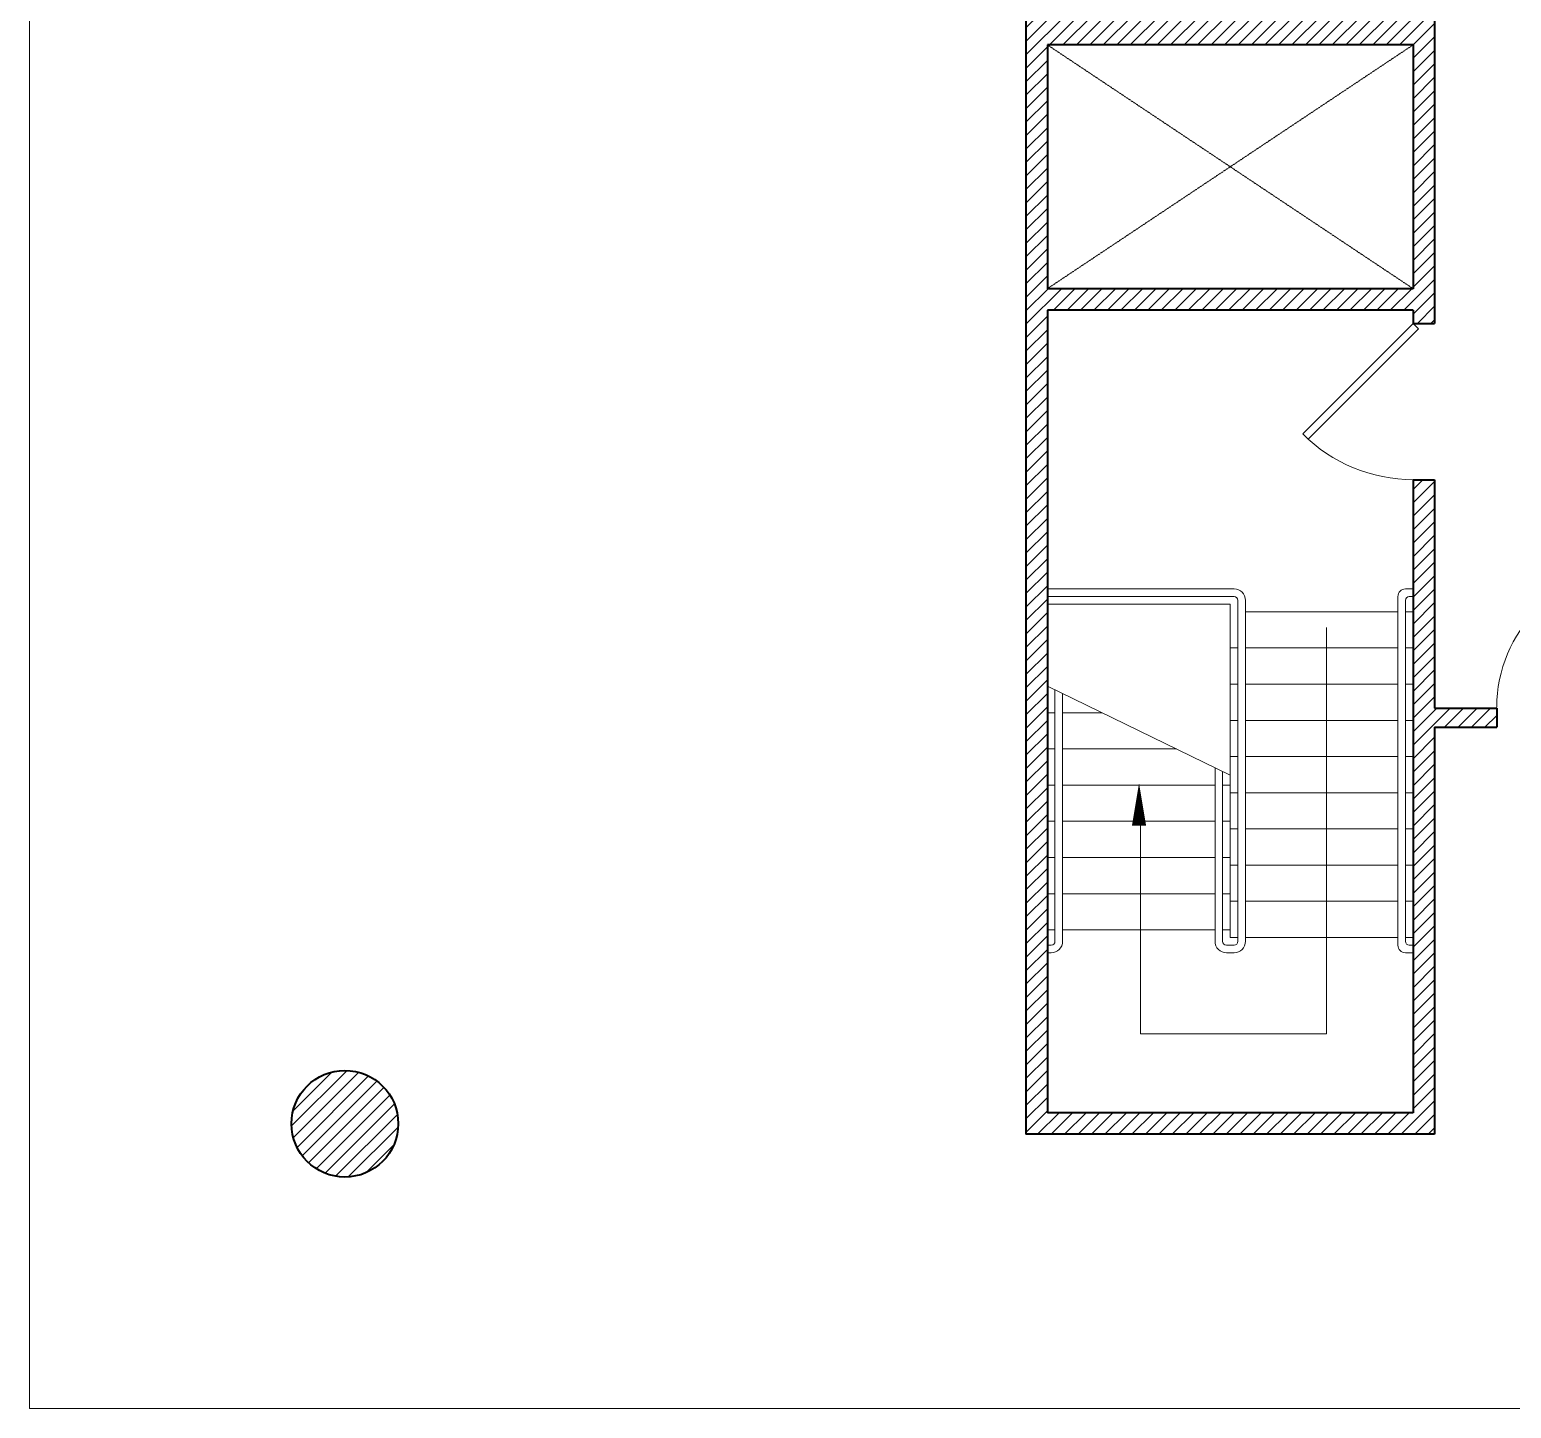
# Model space of a CAD drawing. Header units: inches. Extents: x -2978 to 4308, y -21 to 2608.
# Drawn here: x 823.5 to 1212.4, y 330.1 to 692 of the extents above; entities that cross this region are included whole.
import ezdxf
from ezdxf.enums import TextEntityAlignment as Align

# ---------------------------------------------------------------- set-up
doc = ezdxf.new("R2010")
doc.units = ezdxf.units.IN
doc.header["$LTSCALE"] = 0.2
doc.header["$MEASUREMENT"] = 0
doc.linetypes.add('HIDDEN', pattern=[0.375, 0.25, -0.125])
doc.layers.get('0').update_dxf_attribs({"color": 20, "linetype": 'CONTINUOUS', "lineweight": 40})
doc.layers.get('Defpoints').update_dxf_attribs({"color": 240, "linetype": 'CONTINUOUS', "lineweight": 0})
for name, color, linetype, lineweight in [('Annotations', 40, 'CONTINUOUS', 5), ('Framing', 141, 'CONTINUOUS', 15), ('Hatches', 8, 'CONTINUOUS', 5), ('Projections', 151, 'HIDDEN', 5), ('Viewed', 150, 'CONTINUOUS', 9), ('Walls', 7, 'CONTINUOUS', 40)]:
    doc.layers.add(name, color=color, linetype=linetype, lineweight=lineweight)
doc.styles.add('ARCHITEC', font='ASG')
doc.styles.get("Standard").update_dxf_attribs({"font": 'arial.ttf', "width": 0.8})
pattern_1 = [(45, (267.6333, -330.0607), (-1.767767, 1.767767), [])]

# ---------------------------------------------------------------- blocks, each defined once
blk = doc.blocks.new('ARROW')
blk.add_lwpolyline([(0, 0, 0, 2, 0), (6, 0, 2, 2, 0)], format="xyseb")
blk = doc.blocks.new('ADO101')
for p, q in [((0.4656, -0.0344), (-0.2406, 0.6719)), ((-0.2071, 0.7071), (0.5, 0)), ((0.5, 0), (0.4656, -0.0344))]:
    blk.add_line(p, q)
blk.add_arc((0.5, 0), 1, 135, 180)
at = {"style": 'ARCHITEC', "flags": 1}
blk.add_attdef('SILLHT', text='', height=0.1, dxfattribs=at).set_placement((0, 0), align=Align.MIDDLE)
blk = doc.blocks.new('08PDRR02')
at = {"linetype": 'ByBlock'}
for p, q in [((1, 0), (0, 0)), ((0, 0), (0, -1)), ((1, -1), (1, 0)), ((0, -1), (1, -1))]:
    blk.add_line(p, q, dxfattribs=at)
blk = doc.blocks.new('*U16')
blk.add_lwpolyline([(0, 2.5), (0, -2.5)])
at = {"linetype": 'Continuous'}
blk.add_arc((0, 2.75), 36, 0, 90, dxfattribs=at)
at = {"linetype": 'Continuous', "xscale": 36, "yscale": 0.0325, "rotation": 90}
blk.add_blockref('08PDRR02', (0, 2.75), dxfattribs=at)
blk = doc.blocks.new('floor plan')
at = {"layer": 'Hatches'}
h = blk.add_hatch(dxfattribs=at)
h.set_pattern_fill('ANSI31', color=256, scale=20, style=0)
h.set_pattern_definition(pattern_1)
h.paths.add_polyline_path([(70.18, 791.98, 0.887026), (94, 791.98), (363.74, 791.98), (363.74, 722.37), (368.74, 722.37), (368.74, 791.98), (369.74, 791.98), (369.74, 908.71), (151.57, 908.71), (151.57, 900.62), (139.74, 900.62), (139.74, 908.71), (32.05, 908.71), (32.05, 900.71), (0, 900.71), (0, 895.71), (60.37, 895.71), (60.37, 900.71), (79.93, 900.71), (79.93, 811.71), (0, 811.71), (0, 805.71), (79.93, 805.71), (79.93, 805.21, 0.278864), (70.63, 796.98), (42.74, 796.98), (42.74, 678.37), (42.74, 547.54), (215.04, 547.54), (363.74, 547.54), (363.74, 365.9), (261.49, 365.9), (261.49, 71.96), (368.74, 71.96), (368.74, 178.77), (385.06, 178.77), (385.06, 183.77), (368.74, 183.77), (368.74, 243.77), (363.12, 243.77), (363.12, 77.59), (267.12, 77.59), (267.12, 288.27), (363.12, 288.27), (363.12, 284.77), (368.74, 284.77), (368.74, 365.9), (368.74, 552.54), (368.74, 622.37), (363.74, 622.37), (363.74, 552.54), (47.74, 552.54), (47.74, 666.37), (145.02, 666.37), (145.02, 601.2), (150.02, 601.2), (150.02, 666.37), (185.04, 666.37), (209.5, 666.37), (209.5, 601.26), (214.5, 601.26), (214.5, 666.37), (298.62, 666.37), (298.62, 601.26), (303.62, 601.26), (303.62, 666.37), (303.75, 666.37), (363.74, 666.37), (363.74, 662.37), (368.74, 662.37), (368.74, 682.37), (363.74, 682.37), (363.74, 678.37), (303.75, 678.37), (303.75, 743.98), (298.75, 743.98), (298.75, 678.37), (214.34, 678.37), (214.34, 742.37), (185.04, 742.37), (185.04, 678.37), (47.74, 678.37), (47.74, 791.98)])
h.paths.add_polyline_path([(85.55, 804.9), (85.55, 900.71), (135.89, 900.71), (135.89, 896.62), (155.57, 896.62), (155.57, 900.71), (360.74, 900.71), (360.74, 797.52), (93.36, 797.52, 0.236234)], flags=16)
h.paths.add_polyline_path([(267.12, 293.9), (267.12, 357.9), (363.12, 357.9), (363.12, 293.9)], flags=16)
h.paths.add_polyline_path([(190.04, 678.37), (190.04, 737.37), (209.34, 737.37), (209.34, 678.37)], flags=16)
h = blk.add_hatch(dxfattribs=at)
h.set_pattern_fill('ANSI31', color=256, scale=20, style=0)
h.set_pattern_definition(pattern_1)
h.paths.add_polyline_path([(96.74, 74.71, 1), (68.74, 74.71, 1)])
at = {"layer": 'Defpoints'}
blk.add_lwpolyline([(999.08, 1241.29), (999.08, 0), (0, 0), (0, 1241.29)], close=True, dxfattribs=at)
at = {"layer": 'Projections'}
for p, q in [((363.12, 293.9), (267.12, 357.9)), ((267.12, 293.9), (363.12, 357.9))]:
    blk.add_line(p, q, dxfattribs=at)
at = {"layer": 'Viewed'}
for p, q in [((316.12, 215.09), (267.12, 215.09)), ((363.12, 215.09), (361.12, 215.09)), ((316.12, 213.09), (267.12, 213.09)), ((315.12, 211.09), (267.12, 211.09)), ((315.12, 211.09), (315.12, 123.59)), ((317.12, 212.09), (317.12, 122.59)), ((319.12, 122.59), (319.12, 212.09)), ((359.12, 121.59), (359.12, 213.09)), ((361.12, 122.59), (361.12, 212.09)), ((363.12, 213.09), (362.12, 213.09)), ((319.12, 209.09), (359.12, 209.09)), ((361.12, 209.09), (363.12, 209.09)), ((315.12, 199.59), (317.12, 199.59)), ((319.12, 199.59), (359.12, 199.59)), ((361.12, 199.59), (363.12, 199.59)), ((267.12, 189.56), (315.12, 166.23)), ((269.12, 122.59), (269.12, 188.59)), ((271.12, 187.61), (271.12, 122.59)), ((315.12, 190.09), (317.12, 190.09)), ((319.12, 190.09), (359.12, 190.09)), ((361.12, 190.09), (363.12, 190.09)), ((267.12, 182.59), (269.12, 182.59)), ((271.12, 182.59), (281.46, 182.59)), ((281.46, 182.59), (271.91, 182.59)), ((315.12, 180.59), (317.12, 180.59)), ((319.12, 180.59), (359.12, 180.59)), ((361.12, 180.59), (363.12, 180.59)), ((267.12, 173.09), (269.12, 173.09)), ((301.01, 173.09), (271.12, 173.09)), ((301.01, 173.09), (291.45, 173.09)), ((311.12, 122.59), (311.12, 168.17)), ((315.12, 171.09), (317.12, 171.09)), ((359.12, 171.09), (319.12, 171.09)), ((361.12, 171.09), (363.12, 171.09)), ((267.12, 163.59), (269.12, 163.59)), ((271.12, 163.59), (311.12, 163.59)), ((313.12, 167.2), (313.12, 122.59)), ((313.12, 163.59), (315.12, 163.59)), ((315.12, 161.59), (317.12, 161.59)), ((319.12, 161.59), (359.12, 161.59)), ((361.12, 161.59), (363.12, 161.59)), ((267.12, 154.09), (269.12, 154.09)), ((271.12, 154.09), (311.12, 154.09)), ((313.12, 154.09), (315.12, 154.09)), ((315.12, 152.09), (317.12, 152.09)), ((319.12, 152.09), (359.12, 152.09)), ((361.12, 152.09), (363.12, 152.09)), ((267.12, 144.59), (269.12, 144.59)), ((271.12, 144.59), (311.12, 144.59)), ((313.12, 144.59), (315.12, 144.59)), ((315.12, 142.59), (317.12, 142.59)), ((319.12, 142.59), (359.12, 142.59)), ((361.12, 142.59), (363.12, 142.59)), ((267.12, 135.09), (269.12, 135.09)), ((271.12, 135.09), (311.12, 135.09)), ((313.12, 135.09), (315.12, 135.09)), ((315.12, 133.09), (317.12, 133.09)), ((319.12, 133.09), (359.12, 133.09)), ((361.12, 133.09), (363.12, 133.09)), ((267.12, 125.59), (269.12, 125.59)), ((271.12, 125.59), (311.12, 125.59)), ((313.12, 125.59), (315.12, 125.59)), ((267.12, 121.59), (268.12, 121.59)), ((314.12, 121.59), (316.12, 121.59)), ((315.12, 123.59), (317.12, 123.59)), ((319.12, 123.59), (359.12, 123.59)), ((361.12, 123.59), (363.12, 123.59)), ((363.12, 121.59), (362.12, 121.59)), ((267.12, 119.59), (268.12, 119.59)), ((314.12, 119.59), (316.12, 119.59)), ((363.12, 119.59), (361.12, 119.59))]:
    blk.add_line(p, q, dxfattribs=at)
for centre, radius, start, end in [((316.12, 212.09), 3, 0, 90), ((361.12, 213.09), 2, 90, 180), ((316.12, 212.09), 1, 0, 90), ((362.12, 212.09), 1, 90, 180), ((268.12, 122.59), 1, 270, 0), ((268.12, 122.59), 3, 270, 0), ((314.12, 122.59), 3, 180, 270), ((314.12, 122.59), 1, 180, 270), ((316.12, 122.59), 1, 270, 0), ((316.12, 122.59), 3, 270, 0), ((361.12, 121.59), 2, 180, 270), ((362.12, 122.59), 1, 180, 270)]:
    blk.add_arc(centre, radius, start, end, dxfattribs=at)
at = {"layer": 'Walls'}
for p, q in [((261.49, 365.9), (261.49, 71.96)), ((368.74, 365.9), (368.74, 284.77)), ((267.12, 357.9), (267.12, 293.9)), ((363.12, 357.9), (267.12, 357.9)), ((363.12, 357.9), (363.12, 293.9)), ((363.12, 293.9), (267.12, 293.9)), ((267.12, 288.27), (267.12, 77.59)), ((363.12, 288.27), (267.12, 288.27)), ((363.12, 288.27), (363.12, 284.77)), ((363.12, 284.77), (368.74, 284.77)), ((363.12, 243.77), (363.12, 77.59)), ((363.12, 243.77), (368.74, 243.77)), ((368.74, 243.77), (368.74, 183.77)), ((385.06, 183.77), (385.06, 178.77)), ((368.74, 178.77), (368.74, 71.96)), ((363.12, 77.59), (267.12, 77.59)), ((368.74, 71.96), (261.49, 71.96))]:
    blk.add_line(p, q, dxfattribs=at)
for points in [[(368.74, 183.77), (385.06, 183.77)], [(368.74, 178.77), (385.06, 178.77)]]:
    blk.add_lwpolyline(points, dxfattribs=at)
blk.add_circle((82.74, 74.71), 14, dxfattribs=at)
at = {"layer": 'Framing', "xscale": 41, "yscale": 41, "zscale": 108, "rotation": 90}
blk.add_blockref('ADO101', (363.12, 264.27), dxfattribs=at)
at = {"layer": 'Framing', "xscale": -1}
blk.add_blockref('*U16', (421.06, 181.27), dxfattribs=at)
at = {"layer": 'Viewed', "flags": 8}
for tag, p in [('MODELNUMBER', (65.83, 678.56)), ('TRADENAME', (65.84, 678.56)), ('PRODUCT', (65.84, 678.56)), ('MATERIAL', (65.84, 678.56)), ('MODELNUMBER', (127.69, 678.42)), ('TRADENAME', (127.69, 678.42)), ('PRODUCT', (127.69, 678.42)), ('MATERIAL', (127.7, 678.42)), ('MODELNUMBER', (166.21, 678.37)), ('TRADENAME', (166.21, 678.37)), ('PRODUCT', (166.21, 678.37)), ('MATERIAL', (166.21, 678.37))]:
    blk.add_attdef(tag, p, '', height=0.001, rotation=90, dxfattribs=at)
at = {"layer": 'Viewed', "text_generation_flag": 4, "flags": 8}
for tag, p in [('TRADENAME', (66.34, 666.19)), ('MODELNUMBER', (66.34, 666.19)), ('MATERIAL', (66.35, 666.19)), ('PRODUCT', (66.35, 666.19)), ('MATERIAL', (128.19, 666.18)), ('PRODUCT', (128.19, 666.18)), ('TRADENAME', (128.19, 666.18)), ('MODELNUMBER', (128.19, 666.18))]:
    blk.add_attdef(tag, p, '', height=0.001, rotation=270, dxfattribs=at)

msp = doc.modelspace()

# ---------------------------------------------------------------- linework, layer by layer
at = {"layer": 'Annotations'}
for p, q in [((1163.95, 428.381), (1163.95, 534.998)), ((1115.107, 428.381), (1115.107, 489.252)), ((1163.95, 428.381), (1115.107, 428.381))]:
    msp.add_line(p, q, dxfattribs=at)

# ---------------------------------------------------------------- block references
at = {"layer": 'Annotations', "xscale": -1.863965509880245, "yscale": 1.863248455199937, "zscale": 1.863965509880245, "rotation": 89.99999999999994}
msp.add_blockref('ARROW', (1114.723, 494.177), dxfattribs=at)
at = {"layer": 'Walls'}
msp.add_blockref('floor plan', (823.544, 330.061), dxfattribs=at)

doc.saveas('drawing.dxf')
